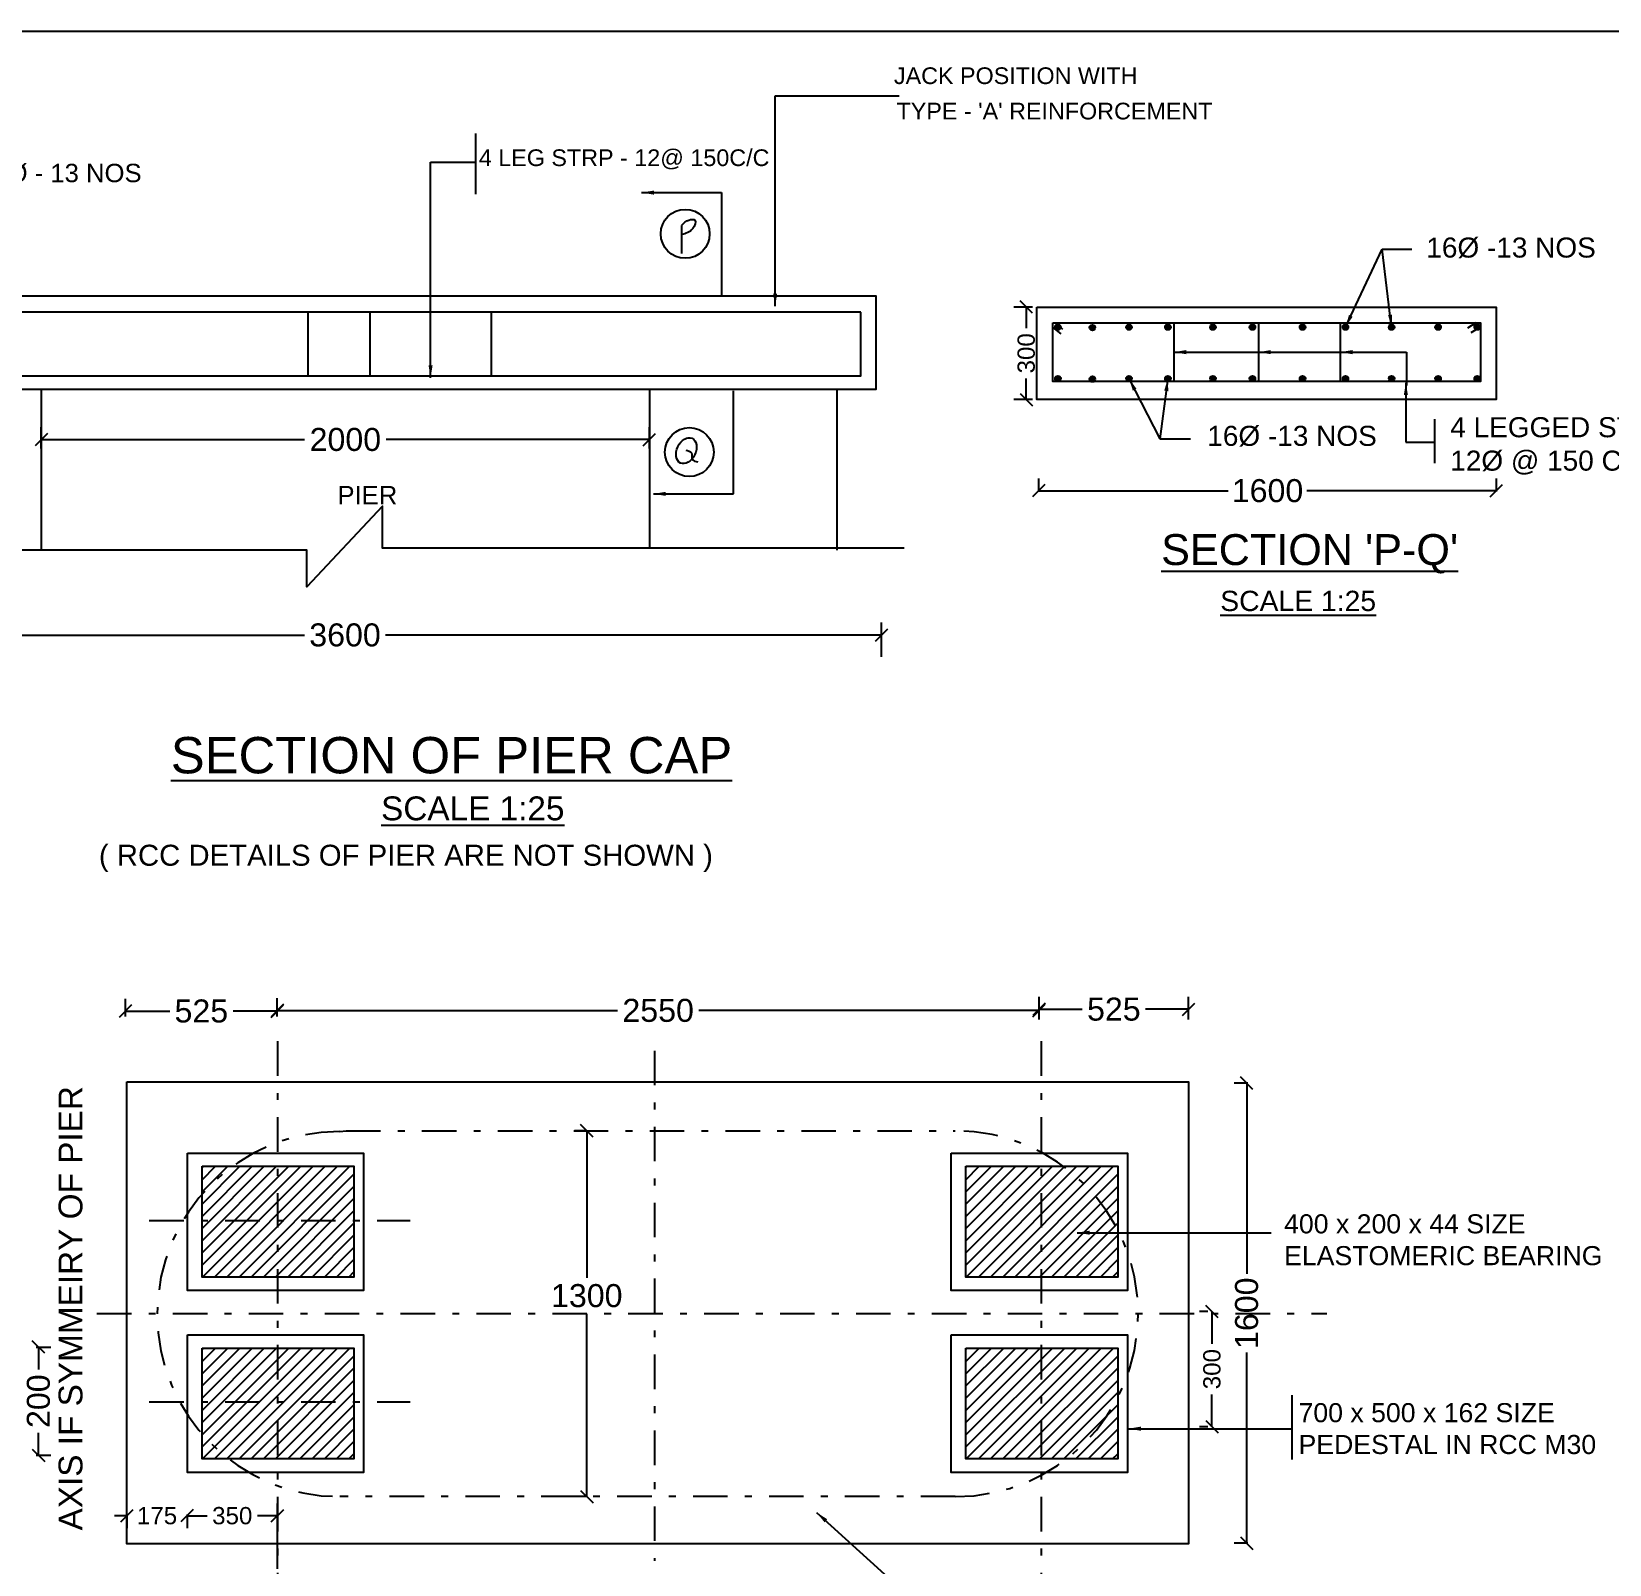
# Model space of a CAD drawing. Header units: inches. Extents: x 20242.6 to 20339.4, y 17527.6 to 17591.9.
# Drawn here: x 20263.24 to 20286.11, y 17569.71 to 17591.91 of the extents above; entities that cross this region are included whole.
import ezdxf

# ---------------------------------------------------------------- set-up
doc = ezdxf.new("R2010")
doc.units = ezdxf.units.IN
doc.header["$MEASUREMENT"] = 0
doc.linetypes.add('DASHDOT', pattern=[1, 0.5, -0.25, 0, -0.25])
for name, color, linetype in [('DIMENSION', 255, 'Continuous'), ('DRAWING', 2, 'Continuous'), ('HATCH', 7, 'Continuous'), ('TEXT', 255, 'Continuous')]:
    doc.layers.add(name, color=color, linetype=linetype)
doc.styles.get("Standard").update_dxf_attribs({"font": 'arial.ttf'})
doc.dimstyles.get("Standard").update_dxf_attribs({"dimtxt": 0.18, "dimasz": 0.18, "dimexe": 0.18, "dimexo": 0.0625, "dimgap": 0.09, "dimtad": 0, "dimtih": 1, "dimtoh": 1, "dimdec": 4, "dimzin": 0, "dimdsep": 46, "dimtxsty": 'Standard', "dimcen": 0.09, "dimadec": 0, "dimazin": 0, "dimtfac": 1, "dimtdec": 4, "dimtofl": 0, "dimtmove": 0, "dimatfit": 3, "dimfxl": 1, "dimtolj": 1, "dimtzin": 0, "dimarcsym": 0})

# ---------------------------------------------------------------- blocks, each defined once
blk = doc.blocks.new('_Oblique')
at = {"color": 0, "linetype": 'ByBlock', "lineweight": -2}
blk.add_line((-0.5, -0.5), (0.5, 0.5), dxfattribs=at)
blk = doc.blocks.new('*D15')
at = {"layer": 'Defpoints', "color": 0, "transparency": 16777216}
for p in [(20275.562, 17583.172), (20260.008, 17582.793), (20275.562, 17582.793)]:
    blk.add_point(p, dxfattribs=at)
at = {"layer": 'DIMENSION', "color": 0, "lineweight": -2, "transparency": 16777216}
for p, q in [((20260.008, 17582.855), (20260.008, 17583.352)), ((20275.562, 17582.855), (20275.562, 17583.352)), ((20260.008, 17583.172), (20267.198, 17583.172)), ((20275.562, 17583.172), (20268.372, 17583.172))]:
    blk.add_line(p, q, dxfattribs=at)
at = {"layer": 'DIMENSION', "color": 0, "lineweight": -2, "transparency": 16777216, "xscale": 0.18, "yscale": 0.18, "zscale": 0.18, "rotation": 180}
blk.add_blockref('_Oblique', (20260.008, 17583.172), dxfattribs=at)
at = {"layer": 'DIMENSION', "color": 0, "lineweight": -2, "transparency": 16777216, "xscale": 0.18, "yscale": 0.18, "zscale": 0.18}
blk.add_blockref('_Oblique', (20275.562, 17583.172), dxfattribs=at)
at = {"layer": 'DIMENSION', "color": 0, "transparency": 16777216, "insert": (20267.785, 17583.172), "char_height": 0.3333, "attachment_point": 5}
blk.add_mtext('\\A1;3600', dxfattribs=at)
blk = doc.blocks.new('*D16')
at = {"layer": 'Defpoints', "color": 0, "transparency": 16777216}
for p in [(20272.197, 17586.003), (20263.384, 17585.811), (20272.197, 17585.811)]:
    blk.add_point(p, dxfattribs=at)
at = {"layer": 'DIMENSION', "color": 0, "lineweight": -2, "transparency": 16777216}
for p, q in [((20263.384, 17585.874), (20263.384, 17586.183)), ((20272.197, 17585.874), (20272.197, 17586.183)), ((20263.384, 17586.003), (20267.2, 17586.003)), ((20272.197, 17586.003), (20268.38, 17586.003))]:
    blk.add_line(p, q, dxfattribs=at)
at = {"layer": 'DIMENSION', "color": 0, "lineweight": -2, "transparency": 16777216, "xscale": 0.18, "yscale": 0.18, "zscale": 0.18, "rotation": 180}
blk.add_blockref('_Oblique', (20263.384, 17586.003), dxfattribs=at)
at = {"layer": 'DIMENSION', "color": 0, "lineweight": -2, "transparency": 16777216, "xscale": 0.18, "yscale": 0.18, "zscale": 0.18}
blk.add_blockref('_Oblique', (20272.197, 17586.003), dxfattribs=at)
at = {"layer": 'DIMENSION', "color": 0, "transparency": 16777216, "insert": (20267.79, 17586.003), "char_height": 0.3333, "attachment_point": 5}
blk.add_mtext('\\A1;2000', dxfattribs=at)
blk = doc.blocks.new('*D20')
at = {"layer": 'Defpoints', "color": 0, "transparency": 16777216}
for p in [(20264.625, 17570.496), (20265.496, 17570.496), (20265.496, 17570.414)]:
    blk.add_point(p, dxfattribs=at)
at = {"layer": 'DIMENSION', "color": 0, "lineweight": -2, "transparency": 16777216}
for p, q in [((20264.625, 17570.414), (20264.445, 17570.414)), ((20264.625, 17570.433), (20264.625, 17570.234)), ((20265.496, 17570.433), (20265.496, 17570.234)), ((20265.496, 17570.414), (20265.676, 17570.414))]:
    blk.add_line(p, q, dxfattribs=at)
at = {"layer": 'DIMENSION', "color": 0, "lineweight": -2, "transparency": 16777216, "xscale": 0.18, "yscale": 0.18, "zscale": 0.18}
blk.add_blockref('_Oblique', (20264.625, 17570.414), dxfattribs=at)
at = {"layer": 'DIMENSION', "color": 0, "lineweight": -2, "transparency": 16777216, "xscale": 0.18, "yscale": 0.18, "zscale": 0.18, "rotation": 180}
blk.add_blockref('_Oblique', (20265.496, 17570.414), dxfattribs=at)
at = {"layer": 'DIMENSION', "color": 0, "transparency": 16777216, "insert": (20265.061, 17570.414), "char_height": 0.25, "attachment_point": 5}
blk.add_mtext('\\A1;175', dxfattribs=at)
blk = doc.blocks.new('*D21')
at = {"layer": 'Defpoints', "color": 0, "transparency": 16777216}
for p in [(20265.496, 17570.494), (20266.807, 17570.414), (20266.807, 17569.583)]:
    blk.add_point(p, dxfattribs=at)
at = {"layer": 'DIMENSION', "color": 0, "lineweight": -2, "transparency": 16777216}
for p, q in [((20266.807, 17569.646), (20266.807, 17570.594)), ((20265.496, 17570.432), (20265.496, 17570.234)), ((20265.496, 17570.414), (20265.786, 17570.414)), ((20266.807, 17570.414), (20266.517, 17570.414))]:
    blk.add_line(p, q, dxfattribs=at)
at = {"layer": 'DIMENSION', "color": 0, "lineweight": -2, "transparency": 16777216, "xscale": 0.18, "yscale": 0.18, "zscale": 0.18, "rotation": 180}
blk.add_blockref('_Oblique', (20265.496, 17570.414), dxfattribs=at)
at = {"layer": 'DIMENSION', "color": 0, "lineweight": -2, "transparency": 16777216, "xscale": 0.18, "yscale": 0.18, "zscale": 0.18}
blk.add_blockref('_Oblique', (20266.807, 17570.414), dxfattribs=at)
at = {"layer": 'DIMENSION', "color": 0, "transparency": 16777216, "insert": (20266.151, 17570.414), "char_height": 0.25, "attachment_point": 5}
blk.add_mtext('\\A1;350', dxfattribs=at)
blk = doc.blocks.new('*D23')
at = {"layer": 'Defpoints', "color": 0, "transparency": 16777216}
for p in [(20263.245, 17572.858), (20263.245, 17571.29), (20263.343, 17571.29)]:
    blk.add_point(p, dxfattribs=at)
at = {"layer": 'DIMENSION', "color": 0, "lineweight": -2, "transparency": 16777216}
for p, q in [((20263.308, 17572.858), (20263.523, 17572.858)), ((20263.343, 17572.858), (20263.343, 17572.535)), ((20263.343, 17571.29), (20263.343, 17571.614)), ((20263.308, 17571.29), (20263.523, 17571.29))]:
    blk.add_line(p, q, dxfattribs=at)
at = {"layer": 'DIMENSION', "color": 0, "lineweight": -2, "transparency": 16777216, "xscale": 0.18, "yscale": 0.18, "zscale": 0.18}
for p, rotation in [((20263.343, 17572.858), 90), ((20263.343, 17571.29), 270)]:
    blk.add_blockref('_Oblique', p, dxfattribs=dict(at, rotation=rotation))
at = {"layer": 'DIMENSION', "color": 0, "transparency": 16777216, "insert": (20263.343, 17572.074), "char_height": 0.3333, "attachment_point": 5, "rotation": 90}
blk.add_mtext('\\A1;200', dxfattribs=at)
blk = doc.blocks.new('*D25')
at = {"layer": 'Defpoints', "color": 0, "transparency": 16777216}
for p in [(20266.803, 17577.724), (20264.603, 17577.586), (20266.803, 17577.586)]:
    blk.add_point(p, dxfattribs=at)
at = {"layer": 'DIMENSION', "color": 0, "lineweight": -2, "transparency": 16777216}
for p, q in [((20264.603, 17577.648), (20264.603, 17577.904)), ((20266.803, 17577.648), (20266.803, 17577.904)), ((20264.603, 17577.724), (20265.244, 17577.724)), ((20266.803, 17577.724), (20266.163, 17577.724))]:
    blk.add_line(p, q, dxfattribs=at)
at = {"layer": 'DIMENSION', "color": 0, "lineweight": -2, "transparency": 16777216, "xscale": 0.18, "yscale": 0.18, "zscale": 0.18, "rotation": 180}
blk.add_blockref('_Oblique', (20264.603, 17577.724), dxfattribs=at)
at = {"layer": 'DIMENSION', "color": 0, "lineweight": -2, "transparency": 16777216, "xscale": 0.18, "yscale": 0.18, "zscale": 0.18}
blk.add_blockref('_Oblique', (20266.803, 17577.724), dxfattribs=at)
at = {"layer": 'DIMENSION', "color": 0, "transparency": 16777216, "insert": (20265.703, 17577.724), "char_height": 0.3333, "attachment_point": 5}
blk.add_mtext('\\A1;525', dxfattribs=at)
blk = doc.blocks.new('*D26')
at = {"layer": 'Defpoints', "color": 0, "transparency": 16777216}
for p in [(20266.803, 17577.63), (20277.843, 17577.733), (20277.843, 17577.63)]:
    blk.add_point(p, dxfattribs=at)
at = {"layer": 'DIMENSION', "color": 0, "lineweight": -2, "transparency": 16777216}
for p, q in [((20266.803, 17577.692), (20266.803, 17577.913)), ((20277.843, 17577.692), (20277.843, 17577.913)), ((20266.803, 17577.733), (20271.733, 17577.733)), ((20277.843, 17577.733), (20272.913, 17577.733))]:
    blk.add_line(p, q, dxfattribs=at)
at = {"layer": 'DIMENSION', "color": 0, "lineweight": -2, "transparency": 16777216, "xscale": 0.18, "yscale": 0.18, "zscale": 0.18, "rotation": 180}
blk.add_blockref('_Oblique', (20266.803, 17577.733), dxfattribs=at)
at = {"layer": 'DIMENSION', "color": 0, "lineweight": -2, "transparency": 16777216, "xscale": 0.18, "yscale": 0.18, "zscale": 0.18}
blk.add_blockref('_Oblique', (20277.843, 17577.733), dxfattribs=at)
at = {"layer": 'DIMENSION', "color": 0, "transparency": 16777216, "insert": (20272.323, 17577.733), "char_height": 0.3333, "attachment_point": 5}
blk.add_mtext('\\A1;2550', dxfattribs=at)
blk = doc.blocks.new('*D27')
at = {"layer": 'Defpoints', "color": 0, "transparency": 16777216}
for p in [(20280.01, 17577.751), (20277.843, 17577.539), (20280.01, 17577.539)]:
    blk.add_point(p, dxfattribs=at)
at = {"layer": 'DIMENSION', "color": 0, "lineweight": -2, "transparency": 16777216}
for p, q in [((20277.843, 17577.602), (20277.843, 17577.931)), ((20280.01, 17577.602), (20280.01, 17577.931)), ((20277.843, 17577.751), (20278.467, 17577.751)), ((20280.01, 17577.751), (20279.386, 17577.751))]:
    blk.add_line(p, q, dxfattribs=at)
at = {"layer": 'DIMENSION', "color": 0, "lineweight": -2, "transparency": 16777216, "xscale": 0.18, "yscale": 0.18, "zscale": 0.18, "rotation": 180}
blk.add_blockref('_Oblique', (20277.843, 17577.751), dxfattribs=at)
at = {"layer": 'DIMENSION', "color": 0, "lineweight": -2, "transparency": 16777216, "xscale": 0.18, "yscale": 0.18, "zscale": 0.18}
blk.add_blockref('_Oblique', (20280.01, 17577.751), dxfattribs=at)
at = {"layer": 'DIMENSION', "color": 0, "transparency": 16777216, "insert": (20278.927, 17577.751), "char_height": 0.3333, "attachment_point": 5}
blk.add_mtext('\\A1;525', dxfattribs=at)
blk = doc.blocks.new('*D28')
at = {"layer": 'Defpoints', "color": 0, "transparency": 16777216}
for p in [(20280.932, 17576.68), (20280.852, 17570.017), (20280.932, 17570.017)]:
    blk.add_point(p, dxfattribs=at)
at = {"layer": 'DIMENSION', "color": 0, "lineweight": -2, "transparency": 16777216}
for p, q in [((20280.869, 17576.68), (20280.672, 17576.68)), ((20280.852, 17576.68), (20280.852, 17573.92)), ((20280.852, 17570.017), (20280.852, 17572.777)), ((20280.869, 17570.017), (20280.672, 17570.017))]:
    blk.add_line(p, q, dxfattribs=at)
at = {"layer": 'DIMENSION', "color": 0, "lineweight": -2, "transparency": 16777216, "xscale": 0.18, "yscale": 0.18, "zscale": 0.18}
for p, rotation in [((20280.852, 17576.68), 90), ((20280.852, 17570.017), 270)]:
    blk.add_blockref('_Oblique', p, dxfattribs=dict(at, rotation=rotation))
at = {"layer": 'DIMENSION', "color": 0, "transparency": 16777216, "insert": (20280.852, 17573.348), "char_height": 0.3333, "attachment_point": 5, "rotation": 90}
blk.add_mtext('\\A1;1600', dxfattribs=at)
blk = doc.blocks.new('*D29')
at = {"layer": 'Defpoints', "color": 0, "transparency": 16777216}
for p in [(20280.354, 17573.372), (20280.349, 17571.704), (20280.354, 17571.704)]:
    blk.add_point(p, dxfattribs=at)
at = {"layer": 'DIMENSION', "color": 0, "lineweight": -2, "transparency": 16777216}
for p, q in [((20280.291, 17573.372), (20280.169, 17573.372)), ((20280.349, 17573.372), (20280.349, 17572.904)), ((20280.349, 17571.704), (20280.349, 17572.173)), ((20280.291, 17571.704), (20280.169, 17571.704))]:
    blk.add_line(p, q, dxfattribs=at)
at = {"layer": 'DIMENSION', "color": 0, "lineweight": -2, "transparency": 16777216, "xscale": 0.18, "yscale": 0.18, "zscale": 0.18}
for p, rotation in [((20280.349, 17573.372), 90), ((20280.349, 17571.704), 270)]:
    blk.add_blockref('_Oblique', p, dxfattribs=dict(at, rotation=rotation))
at = {"layer": 'DIMENSION', "color": 0, "transparency": 16777216, "insert": (20280.349, 17572.538), "char_height": 0.25, "attachment_point": 5, "rotation": 90}
blk.add_mtext('\\A1;300', dxfattribs=at)
blk = doc.blocks.new('*D30')
at = {"layer": 'Defpoints', "color": 0, "transparency": 16777216}
for p in [(20271.351, 17575.99), (20271.289, 17570.692), (20271.351, 17570.692)]:
    blk.add_point(p, dxfattribs=at)
at = {"layer": 'DIMENSION', "color": 0, "lineweight": -2, "transparency": 16777216}
for p, q in [((20271.289, 17575.99), (20271.109, 17575.99)), ((20271.289, 17575.99), (20271.289, 17573.862)), ((20271.289, 17570.692), (20271.289, 17573.341)), ((20271.289, 17570.692), (20271.109, 17570.692))]:
    blk.add_line(p, q, dxfattribs=at)
at = {"layer": 'DIMENSION', "color": 0, "lineweight": -2, "transparency": 16777216, "xscale": 0.18, "yscale": 0.18, "zscale": 0.18}
for p, rotation in [((20271.289, 17575.99), 90), ((20271.289, 17570.692), 270)]:
    blk.add_blockref('_Oblique', p, dxfattribs=dict(at, rotation=rotation))
at = {"layer": 'DIMENSION', "color": 0, "transparency": 16777216, "insert": (20271.289, 17573.601), "char_height": 0.3333, "attachment_point": 5}
blk.add_mtext('\\A1;1300', dxfattribs=at)
blk = doc.blocks.new('*D53')
at = {"layer": 'Defpoints', "color": 0, "transparency": 16777216}
for p in [(20277.811, 17587.924), (20277.658, 17586.583), (20277.811, 17586.583)]:
    blk.add_point(p, dxfattribs=at)
at = {"layer": 'DIMENSION', "color": 0, "lineweight": -2, "transparency": 16777216}
for p, q in [((20277.748, 17587.924), (20277.478, 17587.924)), ((20277.658, 17587.924), (20277.658, 17587.619)), ((20277.658, 17586.583), (20277.658, 17586.888)), ((20277.748, 17586.583), (20277.478, 17586.583))]:
    blk.add_line(p, q, dxfattribs=at)
at = {"layer": 'DIMENSION', "color": 0, "lineweight": -2, "transparency": 16777216, "xscale": 0.18, "yscale": 0.18, "zscale": 0.18}
for p, rotation in [((20277.658, 17587.924), 90), ((20277.658, 17586.583), 270)]:
    blk.add_blockref('_Oblique', p, dxfattribs=dict(at, rotation=rotation))
at = {"layer": 'DIMENSION', "color": 0, "transparency": 16777216, "insert": (20277.658, 17587.253), "char_height": 0.25, "attachment_point": 5, "rotation": 90}
blk.add_mtext('\\A1;300', dxfattribs=at)
blk = doc.blocks.new('*D52')
at = {"layer": 'Defpoints', "color": 0, "transparency": 16777216}
for p in [(20277.839, 17585.189), (20284.47, 17585.262), (20284.47, 17585.189)]:
    blk.add_point(p, dxfattribs=at)
at = {"layer": 'DIMENSION', "color": 0, "lineweight": -2, "transparency": 16777216}
for p, q in [((20277.839, 17585.251), (20277.839, 17585.442)), ((20284.47, 17585.251), (20284.47, 17585.442)), ((20277.839, 17585.262), (20280.583, 17585.262)), ((20284.47, 17585.262), (20281.726, 17585.262))]:
    blk.add_line(p, q, dxfattribs=at)
at = {"layer": 'DIMENSION', "color": 0, "lineweight": -2, "transparency": 16777216, "xscale": 0.18, "yscale": 0.18, "zscale": 0.18, "rotation": 180}
blk.add_blockref('_Oblique', (20277.839, 17585.262), dxfattribs=at)
at = {"layer": 'DIMENSION', "color": 0, "lineweight": -2, "transparency": 16777216, "xscale": 0.18, "yscale": 0.18, "zscale": 0.18}
blk.add_blockref('_Oblique', (20284.47, 17585.262), dxfattribs=at)
at = {"layer": 'DIMENSION', "color": 0, "transparency": 16777216, "insert": (20281.154, 17585.262), "char_height": 0.3333, "attachment_point": 5}
blk.add_mtext('\\A1;1600', dxfattribs=at)

msp = doc.modelspace()

# ---------------------------------------------------------------- hatches: boundary and pattern name
at = {"layer": 'HATCH'}
for points in [[(20278.07553, 17587.63298, 1), (20278.15723, 17587.63298, 1)], [(20278.57502, 17587.62534, 1), (20278.65672, 17587.62534, 1)], [(20279.10572, 17587.63298, 1), (20279.18742, 17587.63298, 1)], [(20279.66918, 17587.63298, 1), (20279.75088, 17587.63298, 1)], [(20280.32243, 17587.63298, 1), (20280.40414, 17587.63298, 1)], [(20280.8946, 17587.63298, 1), (20280.97631, 17587.63298, 1)], [(20281.62061, 17587.63298, 1), (20281.70232, 17587.63298, 1)], [(20282.24317, 17587.63298, 1), (20282.32488, 17587.63298, 1)], [(20282.91176, 17587.63298, 1), (20282.99347, 17587.63298, 1)], [(20283.58589, 17587.63298, 1), (20283.6676, 17587.63298, 1)], [(20284.15147, 17587.63298, 1), (20284.23317, 17587.63298, 1)], [(20278.07553, 17586.88661, 1), (20278.15723, 17586.88661, 1)], [(20278.57502, 17586.87897, 1), (20278.65672, 17586.87897, 1)], [(20279.10572, 17586.88661, 1), (20279.18742, 17586.88661, 1)], [(20279.66918, 17586.88661, 1), (20279.75088, 17586.88661, 1)], [(20280.32243, 17586.88661, 1), (20280.40414, 17586.88661, 1)], [(20280.8946, 17586.88661, 1), (20280.97631, 17586.88661, 1)], [(20281.62061, 17586.88661, 1), (20281.70232, 17586.88661, 1)], [(20282.24317, 17586.88661, 1), (20282.32488, 17586.88661, 1)], [(20282.91176, 17586.88661, 1), (20282.99347, 17586.88661, 1)], [(20283.58589, 17586.88661, 1), (20283.6676, 17586.88661, 1)], [(20284.15147, 17586.88661, 1), (20284.23317, 17586.88661, 1)]]:
    msp.add_hatch(color=256, dxfattribs=at).paths.add_polyline_path(points)
h = msp.add_hatch(dxfattribs=at)
h.set_pattern_fill('ANSI31', color=256, style=0)
h.set_pattern_definition([(45, (937.95765, -1248.66103), (-0.08838834765, 0.08838834765), [])])
h.paths.add_polyline_path([(20265.7141, 17575.47625), (20265.7141, 17573.872), (20267.91504, 17573.872), (20267.91504, 17575.47625)])
h = msp.add_hatch(dxfattribs=at)
h.set_pattern_fill('ANSI31', color=256, style=0)
h.set_pattern_definition([(45, (949.02626, -1248.66103), (-0.08838834765, 0.08838834765), [])])
h.paths.add_polyline_path([(20276.78272, 17575.47625), (20276.78272, 17573.872), (20278.98365, 17573.872), (20278.98365, 17575.47625)])
h = msp.add_hatch(dxfattribs=at)
h.set_pattern_fill('ANSI31', color=256, style=0)
h.set_pattern_definition([(45, (937.95765, -1251.29484), (-0.08838834765, 0.08838834765), [])])
h.paths.add_polyline_path([(20265.7141, 17572.84244), (20265.7141, 17571.23819), (20267.91504, 17571.23819), (20267.91504, 17572.84244)])
h = msp.add_hatch(dxfattribs=at)
h.set_pattern_fill('ANSI31', color=256, style=0)
h.set_pattern_definition([(45, (949.02626, -1251.29484), (-0.08838834765, 0.08838834765), [])])
h.paths.add_polyline_path([(20276.78272, 17572.84244), (20276.78272, 17571.23819), (20278.98365, 17571.23819), (20278.98365, 17572.84244)])

# ---------------------------------------------------------------- linework, layer by layer
at = {"layer": 'DIMENSION'}
msp.add_lwpolyline([(20281.50595, 17572.16282), (20281.50595, 17571.22933)], dxfattribs=at)
for centre in [(20278.11638, 17587.63298), (20278.61587, 17587.62534), (20279.14657, 17587.63298), (20279.71003, 17587.63298), (20280.36328, 17587.63298), (20280.93546, 17587.63298), (20281.66147, 17587.63298), (20282.28403, 17587.63298), (20282.95262, 17587.63298), (20283.62675, 17587.63298), (20284.19232, 17587.63298), (20278.11638, 17586.88661), (20278.61587, 17586.87897), (20279.14657, 17586.88661), (20279.71003, 17586.88661), (20280.36328, 17586.88661), (20280.93546, 17586.88661), (20281.66147, 17586.88661), (20282.28403, 17586.88661), (20282.95262, 17586.88661), (20283.62675, 17586.88661), (20284.19232, 17586.88661)]:
    msp.add_circle(centre, 0.04085, dxfattribs=at)
at = {"layer": 'DRAWING'}
for points in [[(20339.4431, 17591.91388), (20242.62044, 17591.91388), (20242.62044, 17527.63281), (20339.4431, 17527.63281)], [(20260.05768, 17588.08616), (20275.47673, 17588.08616), (20275.47673, 17586.72773), (20260.05768, 17586.72773)], [(20277.81073, 17587.92353), (20284.46632, 17587.92353), (20284.46632, 17586.58337), (20277.81073, 17586.58337)], [(20275.26242, 17587.84744), (20260.21564, 17587.84744), (20260.21564, 17586.92785), (20275.26242, 17586.92785)], [(20278.04329, 17587.69642), (20284.2416, 17587.69642), (20284.2416, 17586.84387), (20278.04329, 17586.84387)], [(20264.62468, 17576.69836), (20280.00926, 17576.69836), (20280.00926, 17570.008), (20264.62468, 17570.008)], [(20265.50131, 17575.66876), (20268.0551, 17575.66876), (20268.0551, 17573.67662), (20265.50131, 17573.67662)], [(20276.56993, 17575.66876), (20279.12371, 17575.66876), (20279.12371, 17573.67662), (20276.56993, 17573.67662)], [(20265.7141, 17575.47625), (20267.91504, 17575.47625), (20267.91504, 17573.872), (20265.7141, 17573.872)], [(20276.78272, 17575.47625), (20278.98365, 17575.47625), (20278.98365, 17573.872), (20276.78272, 17573.872)], [(20265.50131, 17573.03496), (20268.0551, 17573.03496), (20268.0551, 17571.04282), (20265.50131, 17571.04282)], [(20265.7141, 17572.84244), (20267.91504, 17572.84244), (20267.91504, 17571.23819), (20265.7141, 17571.23819)], [(20276.56993, 17573.03496), (20279.12371, 17573.03496), (20279.12371, 17571.04282), (20276.56993, 17571.04282)], [(20276.78272, 17572.84244), (20278.98365, 17572.84244), (20278.98365, 17571.23819), (20276.78272, 17571.23819)]]:
    msp.add_lwpolyline(points, close=True, dxfattribs=at)
for points in [[(20269.67631, 17590.43698), (20269.67631, 17589.55896)], [(20272.66187, 17589.10431), (20272.66187, 17588.70138)], [(20267.24587, 17587.84744), (20267.24587, 17586.92785)], [(20268.14683, 17587.84744), (20268.14683, 17586.92785)], [(20269.90425, 17587.84744), (20269.90425, 17586.92785)], [(20278.09269, 17587.69642), (20278.18478, 17587.60445)], [(20279.79574, 17587.69642), (20279.79574, 17586.84387)], [(20281.02157, 17587.69642), (20281.02157, 17586.84387)], [(20282.20615, 17587.69642), (20282.20615, 17586.84387)], [(20284.17248, 17587.69642), (20284.05252, 17587.61598)], [(20278.04432, 17587.62808), (20278.15669, 17587.53653)], [(20284.23688, 17587.63256), (20284.10229, 17587.55155)], [(20263.38395, 17586.72773), (20263.38395, 17584.40051)], [(20272.19667, 17586.72773), (20272.19667, 17584.43212)], [(20274.91394, 17586.72773), (20274.91394, 17584.4004)], [(20283.57386, 17586.29831), (20283.57386, 17585.66021)], [(20275.88998, 17584.43212), (20272.20558, 17584.43212), (20268.32835, 17584.43212), (20268.32835, 17585.04084), (20267.23308, 17583.87019), (20267.23308, 17584.40051), (20259.72858, 17584.40051)]]:
    msp.add_lwpolyline(points, dxfattribs=at)
at = {"layer": 'DRAWING', "linetype": 'DASHDOT'}
for points in [[(20266.80652, 17577.2881), (20266.80652, 17569.50299)], [(20277.87514, 17577.2881), (20277.87514, 17569.50299)], [(20272.26838, 17577.14923), (20272.26838, 17569.76011)], [(20264.94891, 17574.69228), (20268.72742, 17574.69228)], [(20264.1904, 17573.34552), (20282.01257, 17573.34552)], [(20264.94891, 17572.0657), (20268.72742, 17572.0657)]]:
    msp.add_lwpolyline(points, dxfattribs=at)
msp.add_lwpolyline([(20267.80018, 17575.99093), (20276.62981, 17575.99093, -1), (20276.62981, 17570.69098), (20267.70877, 17570.69098, -1), (20267.70877, 17575.97965), (20267.80018, 17575.99093)], format="xyb", dxfattribs=at)
at = {"layer": 'DRAWING'}
for centre in [(20272.71511, 17588.9842), (20272.77533, 17585.82247)]:
    msp.add_circle(centre, 0.35419, dxfattribs=at)
msp.add_ellipse((20272.73113, 17585.84253), major_axis=(0.08373, 0.17964), ratio=0.6845425, dxfattribs=at)
for points in [[(20272.66788, 17589.1094), (20272.76832, 17589.18345), (20272.85469, 17589.18157), (20272.82465, 17589.05971), (20272.66788, 17588.97347)], [(20272.72344, 17585.84977), (20272.807, 17585.81277), (20272.81861, 17585.71812), (20272.89597, 17585.67949)]]:
    msp.add_spline(points, degree=3, dxfattribs=at)

# ---------------------------------------------------------------- texts
at = {"layer": 'TEXT'}
for s, height, p in [("%%USECTION 'P-Q'", 0.4477836, (20279.61246, 17584.18591)), ('%%uSCALE 1:25', 0.29376, (20280.46904, 17583.5195)), ('%%USECTION OF PIER CAP', 0.5268042, (20265.26052, 17581.16832)), ('%%USCALE 1:25', 0.3456, (20268.30822, 17580.4885)), ('( RCC DETAILS OF PIER ARE NOT SHOWN )', 0.304128, (20264.2183, 17579.8302))]:
    msp.add_text(s, height=height, dxfattribs=at).set_placement(p)
msp.add_text('AXIS IF SYMMEIRY OF PIER', height=0.3456, rotation=90, dxfattribs=at).set_placement((20263.97973, 17570.20111))
at = {"layer": 'TEXT', "attachment_point": 1}
for s, insert, char_height, width in [('{\\fArial|b0|i0|c0|p32;JACK POSITION WITH}', (20275.74016, 17591.39548), 0.24192, 6.398208), ("{\\fArial|b0|i0|c0|p32;TYPE - 'A' REINFORCEMENT}", (20275.77784, 17590.88341), 0.24192, 6.398208), ('{\\fArial|b0|i0|c0|p32;4 LEG STRP - 12@ 150C/C}', (20269.72407, 17590.2074), 0.24192, 6.398208), ('{\\fArial|b0|i0|c0|p32;16Ø - 13 NOS}', (20262.48213, 17589.99828), 0.266112, 7.0380288), ('{\\fArial|b0|i0|c0|p32;16Ø -13 NOS}', (20283.45532, 17588.93035), 0.290304, 7.6778496), ('{\\fArial|b0|i0|c0|p32;4 LEGGED STRP\\P12Ø @ 150 C/C}', (20283.80213, 17586.32766), 0.290304, 7.6778496), ('{\\fArial|b0|i0|c0|p32;16Ø -13 NOS}', (20280.28125, 17586.20279), 0.290304, 7.6778496), ('{\\fArial|b0|i0|c0|p32;PIER}', (20267.67527, 17585.33232), 0.266112, 7.0380288), ('400 x 200 x 44 SIZE\\PELASTOMERIC BEARING', (20281.39427, 17574.78108), 0.27648, 4.7980421), ('700 x 500 x 162 SIZE\\PPEDESTAL IN RCC M30', (20281.60328, 17572.04573), 0.27648, 4.7980421)]:
    msp.add_mtext(s, dxfattribs=dict(at, insert=insert, char_height=char_height, width=width))

# ---------------------------------------------------------------- dimensions: what is measured, and where the dimension line sits
at = {"layer": 'DIMENSION'}
for base, p1, p2, text, override, picture, middle in [((20277.65823, 17586.58337), (20277.81073, 17587.92353), (20277.81073, 17586.58337), '300', {"dimtxt": 0.25, "dimblk1": 'Oblique', "dimblk2": 'Oblique', "dimsah": 1}, '*D53', (20277.65823, 17587.25345)), ((20280.85169, 17570.01687), (20280.93161, 17576.68), (20280.93161, 17570.01687), '1600', {"dimtxt": 0.333333, "dimblk1": 'Oblique', "dimblk2": 'Oblique', "dimsah": 1}, '*D28', (20280.85169, 17573.34843)), ((20280.34871, 17571.70428), (20280.35351, 17573.37222), (20280.35351, 17571.70428), '300', {"dimtxt": 0.25, "dimblk1": 'Oblique', "dimblk2": 'Oblique', "dimsah": 1}, '*D29', (20280.34871, 17572.53825)), ((20263.34278, 17571.29037), (20263.24503, 17572.85787), (20263.24503, 17571.29037), '200', {"dimtxt": 0.333333, "dimblk1": 'Oblique', "dimblk2": 'Oblique', "dimsah": 1}, '*D23', (20263.34278, 17572.07412))]:
    dim = msp.add_linear_dim(base=base, p1=p1, p2=p2, angle=90, text=text, dimstyle='Standard', override=override, dxfattribs=at)
    dim.commit()
    dim.dimension.update_dxf_attribs({"geometry": picture, "text_midpoint": middle, "text_rotation": 90})
for base, p1, p2, text, override, picture, middle in [((20272.19667, 17586.00344), (20263.38395, 17585.81144), (20272.19667, 17585.81144), '2000', {"dimtxt": 0.333333, "dimblk1": 'Oblique', "dimblk2": 'Oblique', "dimsah": 1}, '*D16', (20267.79031, 17586.00344)), ((20284.46962, 17585.26249), (20277.83906, 17585.18885), (20284.46962, 17585.18885), '1600', {"dimtxt": 0.333333, "dimblk1": 'Oblique', "dimblk2": 'Oblique', "dimsah": 1}, '*D52', (20281.15434, 17585.26249)), ((20275.56229, 17583.17225), (20260.00762, 17582.79283), (20275.56229, 17582.79283), '3600', {"dimtxt": 0.333333, "dimblk1": 'Oblique', "dimblk2": 'Oblique', "dimsah": 1}, '*D15', (20267.78496, 17583.17225)), ((20266.80345, 17577.72419), (20264.60264, 17577.5859), (20266.80345, 17577.5859), '525', {"dimtxt": 0.333333, "dimblk1": 'Oblique', "dimblk2": 'Oblique', "dimsah": 1}, '*D25', (20265.70305, 17577.72419)), ((20277.84303, 17577.73304), (20266.80345, 17577.62993), (20277.84303, 17577.62993), '2550', {"dimtxt": 0.333333, "dimblk1": 'Oblique', "dimblk2": 'Oblique', "dimsah": 1}, '*D26', (20272.32324, 17577.73304)), ((20280.01036, 17577.75073), (20277.84303, 17577.53905), (20280.01036, 17577.53905), '525', {"dimtxt": 0.333333, "dimblk1": 'Oblique', "dimblk2": 'Oblique', "dimsah": 1}, '*D27', (20278.9267, 17577.75073)), ((20265.49648, 17570.4143), (20264.62485, 17570.49593), (20265.49648, 17570.49593), '175', {"dimtxt": 0.25, "dimblk1": 'Oblique', "dimblk2": 'Oblique', "dimsah": 1}, '*D20', (20265.06066, 17570.4143)), ((20266.80652, 17570.4143), (20265.49648, 17570.49434), (20266.80652, 17569.58304), '350', {"dimtxt": 0.25, "dimblk1": 'Oblique', "dimblk2": 'Oblique', "dimsah": 1}, '*D21', (20266.1515, 17570.4143))]:
    dim = msp.add_linear_dim(base=base, p1=p1, p2=p2, text=text, dimstyle='Standard', override=override, dxfattribs=at)
    dim.commit()
    dim.dimension.update_dxf_attribs({"geometry": picture, "text_midpoint": middle})
dim = msp.add_linear_dim(base=(20271.28919, 17570.69207), p1=(20271.35101, 17575.99024), p2=(20271.35101, 17570.69207), angle=90, text='1300', dimstyle='Standard', override={"dimtxt": 0.333333, "dimblk1": 'Oblique', "dimblk2": 'Oblique', "dimsah": 1}, dxfattribs=at)
dim.commit()
dim.dimension.update_dxf_attribs({"geometry": '*D30', "text_midpoint": (20271.28919, 17573.60146), "dimtype": 160})

# ---------------------------------------------------------------- leaders
for points in [[(20272.08182, 17589.58132), (20273.24309, 17589.58132), (20273.24309, 17588.08754)], [(20272.25409, 17585.21741), (20273.41537, 17585.21741), (20273.41537, 17586.71119)], [(20278.39683, 17574.51459), (20281.20737, 17574.51459)], [(20279.13836, 17571.67547), (20281.49128, 17571.67547)], [(20274.62001, 17570.46251), (20277.41077, 17567.93541), (20278.7032, 17567.93541)]]:
    msp.add_leader(points, dimstyle='Standard', override={"dimgap": 0.09, "dimtad": 0}, dxfattribs=at)
at = {"layer": 'DRAWING'}
for points in [[(20274.01878, 17587.93803), (20274.01878, 17590.98091), (20275.81689, 17590.98091)], [(20269.02516, 17586.89963), (20269.02516, 17590.02326), (20269.67502, 17590.02326)], [(20282.28403, 17587.63298), (20282.81576, 17588.7603), (20283.24651, 17588.7603)], [(20282.95262, 17587.63298), (20282.81576, 17588.7603)], [(20279.14657, 17586.88661), (20279.59462, 17586.01273)], [(20279.71003, 17586.88661), (20279.59462, 17586.01273), (20280.04011, 17586.01273)], [(20283.15875, 17586.82735), (20283.15875, 17585.96562), (20283.5793, 17585.96562)]]:
    msp.add_leader(points, dimstyle='Standard', override={"dimgap": 0.09, "dimtad": 0}, dxfattribs=at)
for points in [[(20279.79574, 17587.27014), (20281.02157, 17587.27014)], [(20281.02157, 17587.27014), (20282.20615, 17587.27014)], [(20282.20615, 17587.27014), (20283.16998, 17587.27014), (20283.16998, 17586.7888)]]:
    msp.add_leader(points, dimstyle='Standard', dxfattribs=at)

doc.saveas('drawing.dxf')
